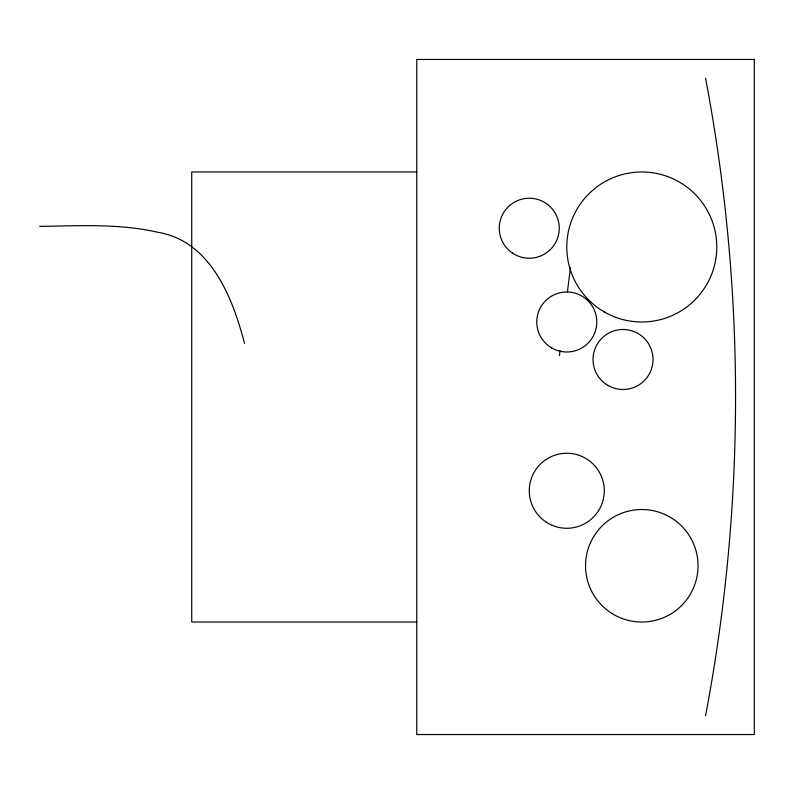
<?xml version="1.0" encoding="UTF-8"?>
<svg xmlns="http://www.w3.org/2000/svg" width="794" height="794" viewBox="0 0 794 794"><rect width="100%" height="100%" fill="white"/><g stroke="black" fill="none" stroke-linecap="round" stroke-linejoin="round"><path stroke-width="1.19" d="M559.433 355.563L560.048 350.69M567.402 292.113L570.469 267.697M39.7 226.35C79.152 225.853 119.299 223.362 158.075 232.344C210.738 241.217 232.672 297.849 244.502 343.365M416.761 171.97L191.731 171.97L191.731 622.03L416.761 622.03M705.548 78.209A1708.579 1708.579 0 0 1 705.548 715.791M754.3 59.461L416.761 59.461L416.761 734.539L754.3 734.539L754.3 59.461M608.035 385.477A30.003 30.003 0 0 0 653.035 359.493A30.003 30.003 0 0 0 608.035 333.51A30.003 30.003 0 0 0 608.035 385.477M604.284 311.943A75.013 75.013 0 0 0 716.793 246.984A75.013 75.013 0 0 0 604.284 182.025A75.013 75.013 0 0 0 604.284 311.943M551.77 347.971A30.003 30.003 0 0 0 596.78 321.987A30.003 30.003 0 0 0 551.77 296.003A30.003 30.003 0 0 0 551.77 347.971M611.787 613.365A56.255 56.255 0 0 0 697.995 567.958A56.255 56.255 0 0 0 615.568 516.001A56.255 56.255 0 0 0 611.787 613.365M512.458 253.078A30.003 30.003 0 0 0 559.194 230.369A30.003 30.003 0 0 0 516.16 201.239A30.003 30.003 0 0 0 512.458 253.078M545.756 521.827A37.507 37.507 0 0 0 604.184 493.441A37.507 37.507 0 0 0 550.391 457.026A37.507 37.507 0 0 0 545.756 521.827"/></g></svg>
